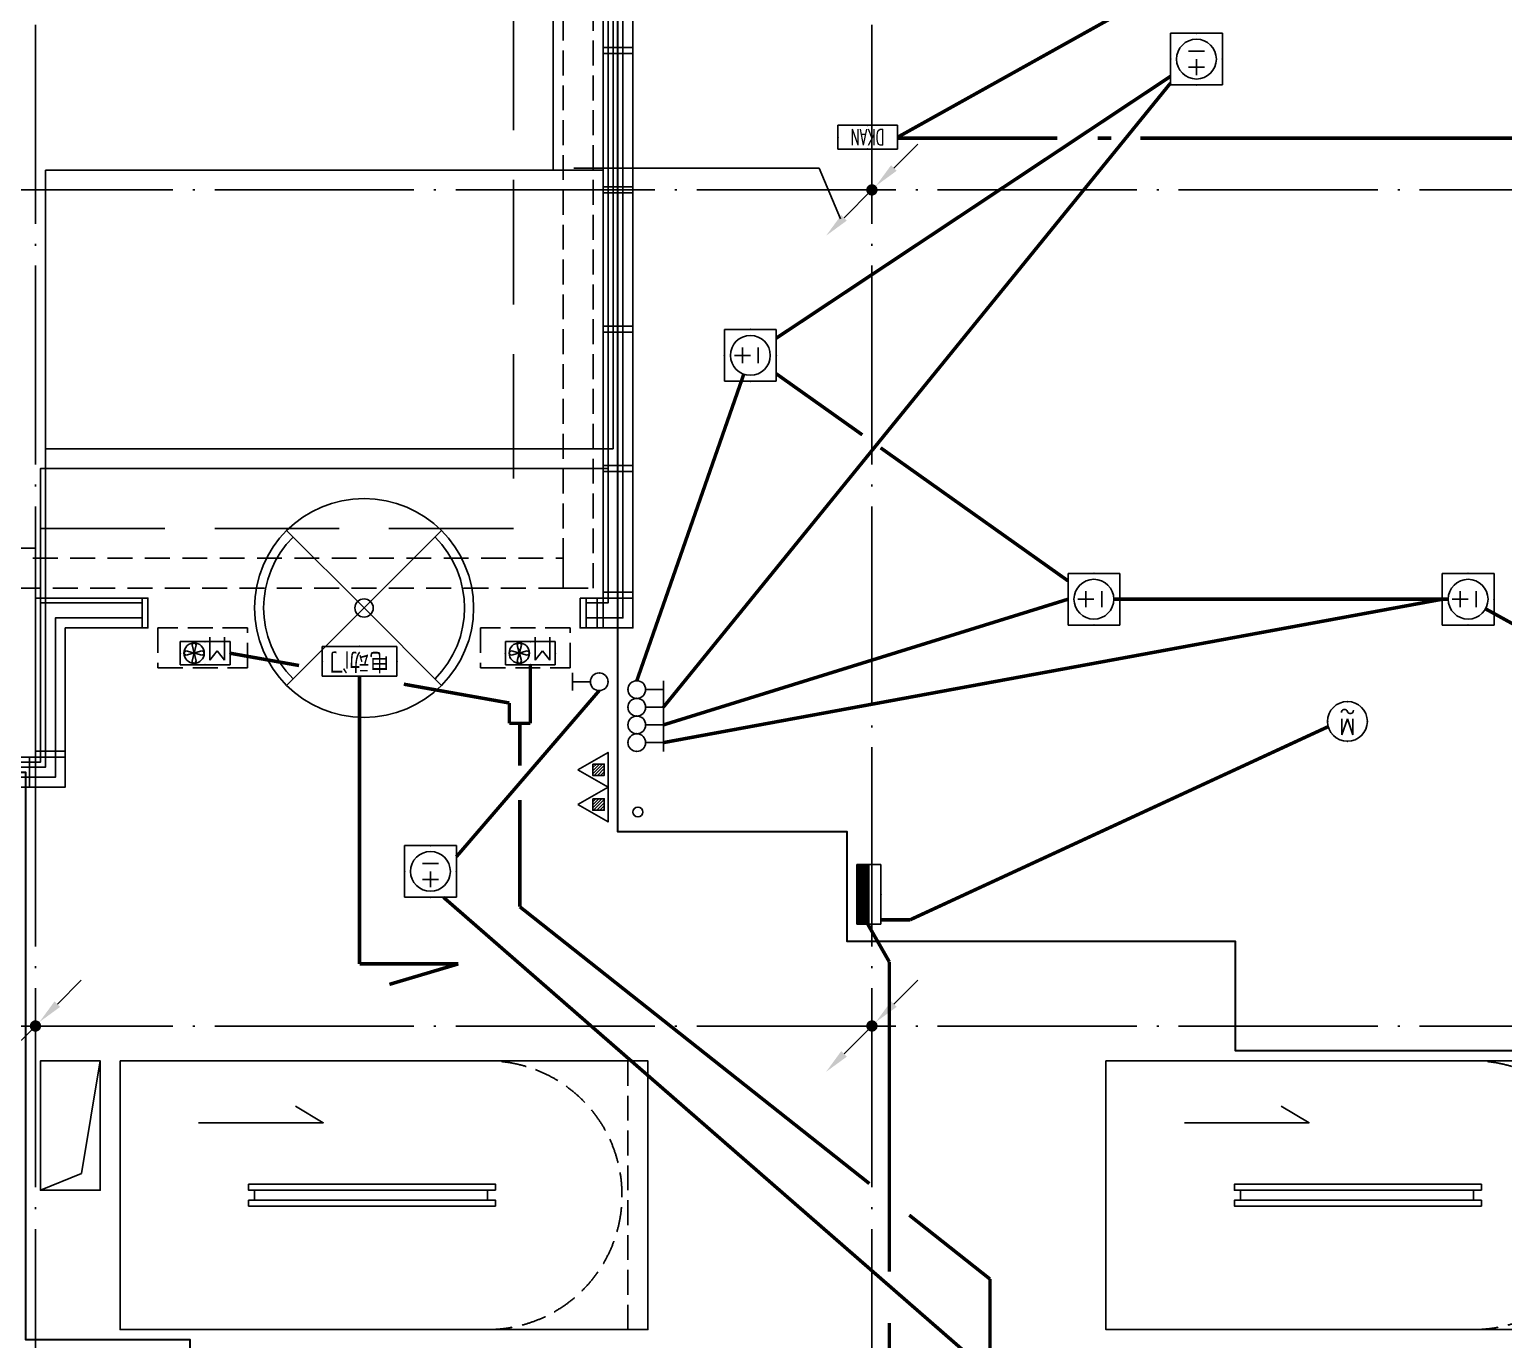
# Model space of a CAD drawing. Extents: x -292644 to 263613, y -713695 to 491457.
# Drawn here: x 120097 to 134900, y 22050 to 35212 of the extents above; entities that cross this region are included whole.
import ezdxf
from ezdxf.enums import TextEntityAlignment as Align
from ezdxf.xclip import XClip

# ---------------------------------------------------------------- set-up
doc = ezdxf.new("R2010")
doc.units = 0
doc.header["$LTSCALE"] = 1000
doc.header["$MEASUREMENT"] = 0
for name, pattern in [('104-10 轴网$0$DOTE', [2.4200000000000004, 2, -0.2, 0.02, -0.2]), ('8#楼幕墙$0$109-34 轴网$0$L1$0$$AUDIT_BAD_LTYPE1', [0]), ('X-104 8#10#平面_t3$0$109-34 轴网$0$L1$0$$AUDIT_BAD_LTYPE1', [0]), ('X-104 8#10#平面_t3$0$CACHE', [0.375, 0.25, -0.125]), ('X-104 8#10#平面_t3$0$DASH', [0.35, 0.25, -0.1]), ('三跑梯-1F$0$DASH', [0.35, 0.25, -0.1])]:
    doc.linetypes.add(name, pattern=pattern)
doc.layers.get('0').update_dxf_attribs({"linetype": 'CONTINUOUS'})
for name, color, linetype in [('104-10 轴网$0$A_AXIS-轴线', 36, '104-10 轴网$0$DOTE'), ('8#楼幕墙$0$A-C_玻璃幕墙', 140, 'CONTINUOUS'), ('8#楼幕墙$0$A-C_门', 150, 'CONTINUOUS'), ('EQUIP-动力', 3, 'CONTINUOUS'), ('EQUIP-照明', 3, 'CONTINUOUS'), ('EQUIP-箱柜', 3, 'CONTINUOUS'), ('LWIRE', 4, 'CONTINUOUS'), ('WIRE-照明', 1, 'CONTINUOUS'), ('X-104 8#10#平面_t3$0$A-E_楼梯', 171, 'CONTINUOUS'), ('X-104 8#10#平面_t3$0$A-O_分水线', 127, 'CONTINUOUS'), ('X-104 8#10#平面_t3$0$A-O_屋面', 201, 'CONTINUOUS'), ('X-104 8#10#平面_t3$0$A-O_散水', 134, 'CONTINUOUS'), ('X-104 8#10#平面_t3$0$A-TECH_结构', 21, 'CONTINUOUS'), ('X-104 8#10#平面_t3$0$水-消火栓', 41, 'CONTINUOUS')]:
    doc.layers.add(name, color=color, linetype=linetype)
for name, color, linetype, plot in [('8#楼幕墙$0$04-不打印_辅助线', 165, 'CONTINUOUS', False), ('X-104 8#10#平面_t3$0$04-不打印_辅助线', 165, 'CONTINUOUS', False), ('三跑梯-1F$0$04-不打印_辅助线', 165, 'CONTINUOUS', False)]:
    doc.layers.add(name, color=color, linetype=linetype, plot=plot)
doc.layers.add('X-104 8#10#平面_t3$0$000套内', color=226, linetype='CONTINUOUS', lineweight=30, plot=False)
doc.layers.get('X-104 8#10#平面_t3$0$A-O_分水线').off()
doc.styles.add('_TCH_LABEL', font='COMPLEX', dxfattribs={"bigfont": 'GBCBIG'})
doc.styles.add('_TEL_DIM', font='SIMPLEX', dxfattribs={"width": 0.8, "height": 3.5, "bigfont": 'HZTXT'})
doc.styles.get("Standard").update_dxf_attribs({"font": 'gbenor.shx', "bigfont": 'gbcbig.shx'})

# ---------------------------------------------------------------- blocks, each defined once
blk = doc.blocks.new('104-10 轴网')
at = {"layer": '104-10 轴网$0$A_AXIS-轴线', "linetype": '104-10 轴网$0$DOTE'}
for p, q in [((128829.5977508623, 40099.99999999988), (128829.5977508621, -6500.000000000186)), ((137229.5977508624, 40099.99999999987), (137229.5977508621, -6500.000000000186)), ((168929.5977508623, 33599.99999999987), (113929.5977508621, 33599.99999999983)), ((168929.5977508623, 25199.99999999987), (113929.5977508621, 25199.99999999982))]:
    blk.add_line(p, q, dxfattribs=at)
blk = doc.blocks.new('三跑梯-1F')
at = {"color": 171}
for p, q in [((1300.000000000058, 3950), (1400.000000000058, 3950)), ((1300.000000000056, 1610), (1400.000000000056, 1610))]:
    blk.add_line(p, q, dxfattribs=at)
for p, q in [((1400, 3950), (1399.999999999998, 3123.012701891712)), ((2700, 3949.999999999942), (2699.999999999998, 2372.457351944817)), ((2699.999999999998, 2256.987298107706), (2699.999999999998, 1709.999999999942))]:
    blk.add_line(p, q)
for points in [[(1239.999999999998, 1530), (1300.000000000056, 1530), (1300.000000000058, 4010), (1240, 4010)], [(1399.999999999998, 1529.999999999942), (1460.000000000056, 1529.999999999942), (1460.000000000058, 4010), (1400, 4010)]]:
    blk.add_lwpolyline(points, close=True, dxfattribs=at)
at = {"color": 8, "linetype": '三跑梯-1F$0$DASH'}
blk.add_arc((1349.999999999996, 1610), 1350.000000000002, 180, 0, dxfattribs=at)
at = {"layer": '三跑梯-1F$0$04-不打印_辅助线', "linetype": '三跑梯-1F$0$DASH'}
blk.add_line((0, 200), (2700, 200), dxfattribs=at)
at = {"layer": '三跑梯-1F$0$04-不打印_辅助线'}
blk.add_lwpolyline([(2699.999999999998, 5300), (0, 5300), (0, 0), (2700, 0)], close=True, dxfattribs=at)
blk.add_lwpolyline([(2077.989292925573, 4511.834401277243), (2077.989292925515, 3260), (2243.613369419356, 3540)], dxfattribs=at)
blk = doc.blocks.new('X-104 8#10#平面_t3$0$fdhggh')
at = {"layer": 'X-104 8#10#平面_t3$0$04-不打印_辅助线'}
blk.add_lwpolyline([(19449.99996581458, 12899.99956291614), (19449.99996581458, -2650.000437083887), (-2650.000034185417, -2650.000437083858), (-2650.000034185417, 27849.99956291614), (8450.000000000291, 27849.9995629162), (8450.000000000291, 30799.99956291626), (14149.99996581458, 30799.9995629162), (14149.99996581458, 35949.99956291614), (44349.99996581458, 35949.99956291614), (44349.99996581458, 14449.99956291614), (24500.00000000015, 14449.99956291614), (24500.00000000015, 12899.99956291614)], close=True, dxfattribs=at)
blk = doc.blocks.new('X-104 8#10#平面_t3$0$fgdghdh')
at = {"layer": 'X-104 8#10#平面_t3$0$A-TECH_结构'}
for points in [[(8450.000072856885, 23550.00096377522), (8450.00002682391, 24849.99997205457), (9050.00004537226, 24850.00004096924), (8862.080341181834, 23718.58417393009)], [(8450.00002682391, 23550.00099037673), (9050.000045112509, 23550.00099037673), (9050.000045112509, 24849.99838218736), (8450.00002682391, 24849.99838218736)]]:
    blk.add_lwpolyline(points, close=True, dxfattribs=at)
blk = doc.blocks.new('8#楼幕墙$0$ii')
blk.add_lwpolyline([(-1339.999257087533, -5.379672802519053e-05), (0.0007429124671034515, -5.379672802519053e-05), (0.0007429124671034515, -150.000053796728), (-1339.999257087533, -150.000053796728)], close=True)
blk = doc.blocks.new('8#楼幕墙$0$xzm2200')
at = {"layer": '8#楼幕墙$0$A-C_门'}
for p, q in [((0, 0), (-777.8174528407399, 777.8174718429218)), ((-3.557623131200671e-06, 0), (777.8174587842077, 777.8174623418017)), ((-1.778797013685107e-06, 1.778826117515564e-06), (-777.8174623418308, -777.8174587842077)), ((-1.778797013685107e-06, 1.778826117515564e-06), (777.8174492831458, -777.8174682852696))]:
    blk.add_line(p, q, dxfattribs=at)
for radius in [1100.000001778816, 91.66666681490136]:
    blk.add_circle((-1.778797013685107e-06, 1.778826117515564e-06), radius, dxfattribs=at)
for start, end in [(45, 134.9999993007822), (225, 314.9999993007822)]:
    blk.add_arc((-1.778797013685107e-06, 1.778826117515564e-06), 1008.333334963915, start, end, dxfattribs=at)
blk = doc.blocks.new('8#楼幕墙$0$A$C13E80662')
for points in [[(150.0005130732898, 150.2641038001748), (150.0005130732898, 200.2641038001238), (0.0005130732897669077, 200.2641038001238), (0.0005130732897669077, 0.2641038001238485), (150.0005130732898, 0.2641038001238485)], [(150.0005130732898, 0.2641038001747802), (200.0005130733043, 0.2641038001747802), (200.0005130733043, 150.2641038001748), (150.0005130732898, 150.2641038001748)]]:
    blk.add_lwpolyline(points)
blk = doc.blocks.new('*U3366')
blk.add_lwpolyline([(1310.000000000604, 0), (0, 0), (0, 150), (1310.000000000604, 150)], close=True)
blk = doc.blocks.new('8#楼幕墙')
at = {"layer": '8#楼幕墙$0$04-不打印_辅助线'}
blk.add_lwpolyline([(19400.00000000023, 12900), (19400.00000000023, -2600), (-2599.999999999767, -2599.999999999942), (-2599.999999999767, 27800), (8500.000000000233, 27800.00000000006), (8500.000000000233, 31000.00000000012), (14200.00000000023, 31000.00000000006), (14200.00000000023, 35900), (44300.00000000023, 35900), (44300.00000000023, 14500), (24130.00000000023, 14500), (24130.00000000023, 12900)], close=True, dxfattribs=at)
at = {"layer": '8#楼幕墙$0$A-C_玻璃幕墙'}
for points in [[(13870.00000000012, 29499.99999214173), (14100.00000000023, 29500), (14100.00000000023, 36000), (44400.00000000023, 36000), (44400.00000000023, 14400), (23970.00000000012, 14400)], [(13930.00000000012, 29449.99999214173), (14150.00000000023, 29450), (14150.00000000023, 35950), (44350.00000000023, 35950), (44350.00000000023, 14450), (24030.00000000012, 14450)], [(13870.00000000012, 29199.99999214173), (14400.00000000023, 29200), (14400.00000000023, 35700), (44100.00000000023, 35700), (44100.00000000023, 14700), (23970.00000000017, 14700)], [(13930.00000000012, 29299.99999214173), (14300.00000000023, 29300), (14300.00000000023, 35800), (44200.00000000023, 35800), (44200.00000000023, 14600), (24030.00000000012, 14600)], [(19630.00000000012, 14400), (19500.00000000023, 14400), (19500.00000000023, -2700), (-2699.999999999767, -2699.999999999942), (-2699.999999999767, 27900), (8400.000000000233, 27900), (8400.000000000233, 29500), (9529.999998102081, 29500)], [(19570.00000000012, 14450), (19450.00000000023, 14450), (19450.00000000023, -2650), (-2649.999999999767, -2649.999999999942), (-2649.999999999767, 27850), (8450.000000000233, 27850), (8450.000000000233, 29450), (9469.999998102081, 29450)], [(19570.00000000012, 14600), (19300.00000000023, 14600), (19300.00000000023, -2500), (-2499.999999999767, -2499.999999999942), (-2499.999999999767, 27700), (8600.000000000233, 27700), (8600.000000000233, 29300), (9469.999998102081, 29300)], [(19630.00000000012, 14700), (19200.00000000023, 14700), (19200.00000000023, -2400), (-2399.999999999767, -2399.999999999942), (-2399.999999999767, 27600), (8700.000000000233, 27600), (8700.000000000233, 29200), (9529.999998102081, 29200)]]:
    blk.add_lwpolyline(points, dxfattribs=at)
for points in [[(14100.00000000012, 34970.00000000582), (14100.00000000012, 35030.00000000582), (14399.99999999965, 35030.00000000582), (14399.99999999965, 34970.00000000582)], [(14100.00000000012, 33570.00000000582), (14100.00000000012, 33630.00000000582), (14399.99999999965, 33630.00000000582), (14399.99999999965, 33570.00000000582)], [(14100.00000000012, 32170.00000000576), (14100.00000000012, 32230.00000000576), (14399.99999999965, 32230.00000000576), (14399.99999999965, 32170.00000000576)], [(14100.00000000012, 30770.00000000576), (14100.00000000012, 30830.00000000576), (14399.99999999965, 30830.00000000576), (14399.99999999965, 30770.00000000576)], [(9469.999998102081, 29499.99999214179), (9529.999998102081, 29499.99999214179), (9529.999998102081, 29199.99999214226), (9469.999998102081, 29199.99999214226)], [(13870.00000000012, 29499.99999214173), (13930.00000000012, 29499.99999214173), (13930.00000000012, 29199.9999921422), (13870.00000000012, 29199.9999921422)], [(14040.00000000025, 29500.00000000001), (14100.00000000023, 29500), (14100.00000000016, 29200.00000000001), (14040.00000000026, 29199.99999999993)], [(14400.00000000023, 29559.99999999991), (14400.00000000023, 29499.99999999992), (14100.00000000023, 29500), (14100.00000000016, 29559.9999999999)], [(8400.00000000032, 27599.99999999992), (8340.000000000262, 27600), (8340.000000000262, 27900), (8400.000000000233, 27900)], [(8700.00000000032, 27960.00000000006), (8700.000000000233, 27900), (8400.000000000233, 27900), (8400.000000000233, 27959.99999999998)]]:
    blk.add_lwpolyline(points, close=True, dxfattribs=at)
at = {"linetype": '8#楼幕墙$0$109-34 轴网$0$L1$0$$AUDIT_BAD_LTYPE1', "rotation": 90}
blk.add_blockref('8#楼幕墙$0$xzm2200', (11700.00000000012, 29399.99999392056), dxfattribs=at)
at = {"layer": '8#楼幕墙$0$A-C_玻璃幕墙', "rotation": 90}
blk.add_blockref('8#楼幕墙$0$ii', (14150.00000002095, 33570.00000000605), dxfattribs=at)
at = {"layer": '8#楼幕墙$0$A-C_玻璃幕墙', "xscale": -1}
for p in [(14300.00051307352, 29299.73589619988), (8600.000513073523, 27699.73589619988)]:
    blk.add_blockref('8#楼幕墙$0$A$C13E80662', p, dxfattribs=at)
at = {"layer": '8#楼幕墙$0$A-C_玻璃幕墙'}
blk.add_blockref('*U3366', (7029.999999999651, 27700), dxfattribs=at)
blk = doc.blocks.new('X-104 8#10#平面_t3$0$erte')
at = {"layer": 'X-104 8#10#平面_t3$0$A-O_屋面', "linetype": 'X-104 8#10#平面_t3$0$DASH'}
blk.add_lwpolyline([(0, 0), (900, 0), (900, 400), (-2.91038304567337e-11, 400), (0, 0)], close=True, dxfattribs=at)
blk = doc.blocks.new('X-104 8#10#平面_t3$0$$TWTSYS$00000546')
h = blk.add_hatch()
h.set_pattern_fill('ANSI31', color=256, scale=200, style=0)
h.set_pattern_definition([(45, (-38543.80223862439, -6670.830405693208), (-17.67766952966369, 17.67766952966369), [])])
h.paths.add_polyline_path([(-64.92232553117356, 173.7449990885525), (64.922325531159, 173.7449990885525), (64.922325531159, 43.90034802621994), (-64.92232553117356, 43.90034802621994)])
for points in [[(0, 343.6163707387423), (-198.3870041439732, 0), (198.3870041439732, 0)], [(-64.92232553117356, 173.7449990885525), (64.922325531159, 173.7449990885525), (64.922325531159, 43.90034802621994), (-64.92232553117356, 43.90034802621994)]]:
    blk.add_lwpolyline(points, close=True)
blk = doc.blocks.new('X-104 8#10#平面_t3$0$A$C46662BA1')
at = {"layer": 'X-104 8#10#平面_t3$0$水-消火栓'}
blk.add_circle((126206.9507218266, 27349.99836950104), 50, dxfattribs=at)
at = {"layer": 'X-104 8#10#平面_t3$0$水-消火栓', "xscale": -0.88, "yscale": 0.88, "zscale": 0.88, "rotation": 90}
for p in [(125906.9507218308, 27774.5789331474), (125906.9507218308, 27425.41780585392)]:
    blk.add_blockref('X-104 8#10#平面_t3$0$$TWTSYS$00000546', p, dxfattribs=at)
blk = doc.blocks.new('X-104 8#10#平面_t3')
at = {"layer": 'X-104 8#10#平面_t3$0$000套内'}
blk.add_lwpolyline([(136856.9507218297, 24949.9983616368), (132206.9507218342, 24949.9983616368), (132206.9507218342, 26049.99836163694), (128306.9507218213, 26049.99836163694), (128306.950721821, 27149.99836950112), (126006.9507218276, 27149.99836951197), (126006.9507218671, 35849.99836952289), (156006.9507218297, 35850.49240803023), (156006.9507218327, 14550.98644622325), (137256.9509935203, 14550.49240771562), (136706.9507218331, 14550.49240771562), (136706.950721833, 22049.99836163188), (136856.9507218297, 22049.99836163188)], close=True, dxfattribs=at)
blk.add_lwpolyline([(125726.9507218329, -2550.001630473969), (109206.9507218301, -2550.001630480692), (109206.95072183, 27749.9983695226), (120056.9507218314, 27749.99836952283), (120056.9507218314, 24849.99838346642), (120056.9507218296, 24849.99836163686), (120056.9507218296, 22049.9983616368), (121706.9507452612, 22049.9983616368), (121706.9507452612, 12699.99836202219), (128806.9507452469, 12699.99836202219), (128806.9507452467, 14600.49239982531), (131106.95099742, 14600.49239982531), (131106.9507249382, -2550.001630480692), (128556.9507218354, -2550.00163048043), (128556.9507218354, -100.0016165329434), (125756.9507218354, -100.0016165183042), (125756.9507218354, -2550.001630474057)], dxfattribs=at)
at = {"layer": 'X-104 8#10#平面_t3$0$A-E_楼梯', "linetype": 'X-104 8#10#平面_t3$0$109-34 轴网$0$L1$0$$AUDIT_BAD_LTYPE1'}
for p, q in [((120256.950721833, 29499.99999999985), (120256.9512229057, 33799.99956291582)), ((120256.9512229057, 33799.99956291582), (125856.9512229201, 33799.9979246564)), ((120256.9512229056, 30799.99956291582), (125856.9512229201, 30799.9979246564))]:
    blk.add_line(p, q, dxfattribs=at)
at = {"layer": 'X-104 8#10#平面_t3$0$A-O_屋面', "linetype": 'X-104 8#10#平面_t3$0$DASH', "ltscale": 5}
blk.add_lwpolyline([(136156.950721833, 37199.99999999971), (124956.950721833, 37199.99999999971), (124956.950721833, 30199.99999999971), (119356.950721833, 30199.99999999971), (119356.9507218294, 28799.99999999808), (108156.950721833, 28799.99999999971), (108156.950721833, 17599.99999999971), (106756.950721833, 17599.99999999974), (106756.9507218329, -3603.639836526272), (106756.9507218329, -3600.000000000291), (120956.9507218329, -3600.000000000291), (120956.9507229977, -2699.999986043171), (131256.9507218296, -2699.999986043025), (131256.9507440771, -800.000000000291), (132156.950721833, -800.000000000291), (132156.950721833, 11799.99999999971), (139156.950721833, 11799.99999999968)], dxfattribs=at)
at = {"layer": 'X-104 8#10#平面_t3$0$A-O_散水'}
blk.add_lwpolyline([(125856.9512229028, 33799.9979246564), (125856.9507218301, 35999.99836951931), (156156.9507218301, 35999.99836951931), (156156.9507560156, 14399.99760533168), (136256.9507218328, 14399.99760533168), (136256.9507218328, 13899.99760533168), (156656.9507568069, 13899.99760533168), (156656.9507210388, 36499.99836951931), (125356.9507218301, 36499.99836951931), (125356.9512229028, 33799.99807092955), (125856.9512229028, 33799.9979246564)], dxfattribs=at)
at = {"layer": 'X-104 8#10#平面_t3$0$A-O_散水', "linetype": 'X-104 8#10#平面_t3$0$DASH'}
blk.add_lwpolyline([(125756.9507218365, 29599.99995612782), (125756.9507218301, 36099.99836951931), (156256.9507216718, 36099.99836951931), (156256.9507561739, 14299.99760533168), (131356.95072183, 14299.99760533168), (131356.95072183, 13999.99760533168), (156556.9507566487, 13999.99760533168), (156556.950721197, 36399.99836951931), (125456.9507218301, 36399.99836951931), (125456.9507218365, 29600.00004389173)], close=True, dxfattribs=at)
at = {"layer": 'X-104 8#10#平面_t3$0$A-O_散水'}
blk.add_lwpolyline([(120156.9507560149, 30000.00000000012), (119656.9507560149, 30000.00000000012), (119656.9507560156, 28399.99836951937), (108556.9507218301, 28399.99836951931), (108556.9507218301, -3200.001630480692), (131756.9507218301, -3200.001630480721), (131756.95072183, 9900.49240770025), (131256.95072183, 9900.492407698446), (131256.9507218301, -2700.001630480721), (109056.9507218301, -2700.001630480692), (109056.9507218301, 27899.99836951931), (120156.9507560157, 27899.99836951937)], close=True, dxfattribs=at)
at = {"layer": 'X-104 8#10#平面_t3$0$A-O_散水', "linetype": 'X-104 8#10#平面_t3$0$CACHE'}
blk.add_lwpolyline([(125456.9507218362, 29900.00000000978), (125456.9507218362, 29600.00000000978), (119756.9507560156, 29599.99999999986), (119756.9507560156, 29899.99999999986)], close=True, dxfattribs=at)
at = {"layer": 'X-104 8#10#平面_t3$0$A-TECH_结构', "linetype": 'X-104 8#10#平面_t3$0$109-34 轴网$0$L1$0$$AUDIT_BAD_LTYPE1'}
blk.add_lwpolyline([(120206.9507486566, 24849.99997205427), (120806.9507631964, 24849.99997205427), (120806.9507631964, 23550.00099037643), (120206.9507486566, 23550.00099037643)], close=True, dxfattribs=at)
at = {"linetype": 'X-104 8#10#平面_t3$0$109-34 轴网$0$L1$0$$AUDIT_BAD_LTYPE1'}
ref = blk.add_blockref('8#楼幕墙', (111756.9507218327, -1.455191522836685e-10), dxfattribs=at)
XClip(ref).set_block_clipping_path([(-18549.999999999476, -12899.999999999882), (65550.0000000003, 284100.0000000003)])
for name in ['X-104 8#10#平面_t3$0$fdhggh', 'X-104 8#10#平面_t3$0$fgdghdh']:
    blk.add_blockref(name, (111756.9507218327, -2.91038304567337e-10), dxfattribs=at)
ref = blk.add_blockref('104-10 轴网', (-8672.647029029395, 2.91038304567337e-11), dxfattribs=at)
XClip(ref).set_block_clipping_path([(104379.59775086239, -11899.999999999955), (178479.5977508624, 45500.000000000044)])
at = {"layer": 'X-104 8#10#平面_t3$0$A-E_楼梯', "rotation": 90}
for p in [(126306.9507669453, 22149.99836163802), (136206.9507218343, 22149.9983616331)]:
    blk.add_blockref('三跑梯-1F', p, dxfattribs=at)
at = {"layer": 'X-104 8#10#平面_t3$0$A-O_分水线', "linetype": 'X-104 8#10#平面_t3$0$109-34 轴网$0$L1$0$$AUDIT_BAD_LTYPE1'}
blk.add_blockref('X-104 8#10#平面_t3$0$A$C46662BA1', (0, -2.91038304567337e-11), dxfattribs=at)
at = {"layer": 'X-104 8#10#平面_t3$0$A-O_屋面', "linetype": 'X-104 8#10#平面_t3$0$DASH'}
for p in [(121386.9507218329, 28799.99999214182), (124626.9507218328, 28799.99999214205)]:
    blk.add_blockref('X-104 8#10#平面_t3$0$erte', p, dxfattribs=at)
blk = doc.blocks.new('$equip$00001344')
for p, q in [((0.6500000000014552, 0.6500000000014552), (-0.6500000000014552, 0.6500000000014552)), ((-0.6500000000014552, 0.6500000000014552), (-0.6500000000014552, -0.6500000000014552)), ((0, 0), (0, 0.4000000000014552)), ((0.6500000000014552, -0.6500000000014552), (0.6500000000014552, 0.6500000000014552)), ((-0.2000000000007276, 0.2000000000007276), (0.2000000000007276, 0.2000000000007276)), ((-0.2000000000007276, -0.2000000000007276), (0.2000000000007276, -0.2000000000007276)), ((-0.6500000000014552, -0.6500000000014552), (0.6500000000014552, -0.6500000000014552))]:
    blk.add_line(p, q)
blk.add_circle((0, 0), 0.5)
for p in [(0, 0.6500000000014552), (-0.6500000000014552, 0), (0.6500000000014552, 0), (0, -0.6500000000014552)]:
    blk.add_point(p)
at = {"flags": 9}
blk.add_attdef('A', (0, 0), '', height=2e-05, dxfattribs=at)
blk = doc.blocks.new('$equip$00002672')
for p, q in [((0.2222222222226264, 0.8888888888905058), (-0.2222222222226264, 0.8888888888905058)), ((0, 0.4444444444452529), (0, 0.8888888888905058))]:
    blk.add_line(p, q)
blk.add_circle((0, 0.2222222222226264), 0.2222222222222)
for p in [(0, 0.8888888888905058), (-0.2222222222226264, 0.2222222222226264), (0, 0), (0.2222222222226264, 0.2222222222226264)]:
    blk.add_point(p)
at = {"color": 7, "style": '_TEL_DIM', "flags": 1}
for tag in ['REMARK', 'A']:
    blk.add_attdef(tag, text='', height=2e-05, dxfattribs=at).set_placement((0, 0), align=Align.MIDDLE_CENTER)
blk = doc.blocks.new('*X16')
at = {"color": 0}
for p, q in [((-250, 32.84271247461896), (-182.842712474619, 100)), ((-250, 68.19805153394634), (-218.1980515339463, 100)), ((-247.4873734152916, 0), (-147.4873734152916, 100)), ((-212.1320343559642, 0), (-112.1320343559642, 100)), ((-176.7766952966369, 0), (-76.77669529663686, 100)), ((-141.4213562373095, 0), (-41.42135623730948, 100)), ((-106.0660171779821, 0), (-6.066017177982118, 100)), ((-70.71067811865474, 0), (29.28932188134526, 100)), ((-35.35533905932737, 0), (64.64466094067264, 100)), ((0, 0), (100, 100)), ((35.35533905932737, 0), (135.3553390593274, 100)), ((70.71067811865474, 0), (170.7106781186548, 100)), ((106.0660171779821, 0), (206.0660171779821, 100)), ((141.4213562373095, 0), (241.4213562373095, 100)), ((176.7766952966369, 0), (250, 73.22330470336315)), ((212.1320343559642, 0), (250, 37.86796564403577)), ((247.4873734152916, 0), (250, 2.512626584708425))]:
    blk.add_line(p, q, dxfattribs=at)
blk = doc.blocks.new('$equip$00001414')
for p, q in [((0.75, 0.5999999999985448), (-0.75, 0.5999999999985448)), ((-0.75, 0.5999999999985448), (-0.75, 0)), ((0.75, 0), (0.75, 0.5999999999985448)), ((-0.75, 0.2999999999992724), (0.75, 0.2999999999992724)), ((-0.75, 0), (0.75, 0))]:
    blk.add_line(p, q)
at = {"const_width": 0.3}
blk.add_lwpolyline([(-0.75, 0.1500000000014552), (0.75, 0.1500000000014552)], dxfattribs=at)
for p in [(0, 0.5999999999985448), (-0.75, 0.2999999999992724), (0, 0), (0.75, 0.2999999999992724)]:
    blk.add_point(p)
at = {"xscale": 0.00300000000061118, "yscale": 0.00300000000061118, "zscale": 0.00300000000061118}
blk.add_blockref('*X16', (0, 0), dxfattribs=at)
at = {"style": '_TCH_LABEL', "flags": 9}
blk.add_attdef('A', (0, 0), '', height=2e-05, dxfattribs=at)
blk = doc.blocks.new('$equip_U$00000229(HT0843)')
at = {"color": 3, "const_width": 0.025}
blk.add_lwpolyline([(-0.5, 0, 0.4142135623730949), (0, -0.5, 0.414213562373095), (0.5, 0, 0.414213562373095), (0, 0.5, 0.414213562373095), (-0.5, 0, -1)], format="xyb", dxfattribs=at)
at = {"color": 3}
blk.add_circle((0, 0), 0.5, dxfattribs=at)
at = {"color": 7}
for centre, radius, start, end in [((-0.07338065296789864, -0.272753276010917), 0.07682728551359387, 17.22719273737518, 184.2164341491893), ((0.07342231459188042, -0.2271889215771807), 0.07688420890503916, 197.25914088484, 5.117941688432087)]:
    blk.add_arc(centre, radius, start, end, dxfattribs=at)
for p in [(0, 0.5), (-0.5, 0), (0, 0), (0.5, 0), (0, -0.5)]:
    blk.add_point(p)
at = {"color": 7, "style": '_TEL_DIM'}
blk.add_attdef('$TEXT$', text='', height=0.4, dxfattribs=at).set_placement((0.001075618260074407, 0.1372967713068647), align=Align.MIDDLE_CENTER)
at = {"color": 7, "style": '_TEL_DIM', "flags": 1}
blk.add_attdef('A', text='', height=2.5e-05, dxfattribs=at).set_placement((0, 0), align=Align.MIDDLE_CENTER)
blk = doc.blocks.new('$equip$00001305')
for p, q in [((-0.625, 0.3490083284887078), (-0.625, -0.2343250048397749)), ((0.625, 0.3490083284887078), (-0.625, 0.3490083284887078)), ((-0.4888105148020259, 0.2354789781784348), (-0.4888105148020259, -0.3490083284887078)), ((-0.4888105148020259, 0.2354789781784348), (-0.3048172881353821, -0.003502888488583267)), ((-0.1208240614687384, 0.2354789781784348), (-0.3048172881353821, -0.003502888488583267)), ((-0.1208240614687384, 0.2354789781784348), (-0.1208240614687384, -0.3490083284887078)), ((0.4739145128114615, 0.0004501984585658647), (0.07937579834833741, 0.1061665283814364)), ((0.07937579834833741, 0.0004501984585658647), (0.4739145128114615, 0.1061665283814364)), ((0.2237869906166452, 0.2505777206497442), (0.3295033205431537, -0.1439609938133799)), ((0.2237869906166452, -0.1439609938133799), (0.3295033205431537, 0.2505777206497442)), ((0.625, -0.2343250048397749), (0.625, 0.3490083284887078)), ((-0.625, -0.2343250048397749), (0.625, -0.2343250048397749))]:
    blk.add_line(p, q)
blk.add_circle((0.2766451555835374, 0.05330836341818213), 0.2552853333333297)
for centre, start, end in [((0.07937579834833741, 0.05330836341818213), 90, 270), ((0.2766451555835374, 0.2505777206497442), 0, 180.0000000008338), ((0.4739145128114615, 0.05330836341818213), 270, 90), ((0.2766451555835374, -0.1439609938133799), 179.9999999991662, 0)]:
    blk.add_arc(centre, 0.05285816496158983, start, end)
for p in [(-0.625, 0.05734166182446643), (0, 0.3490083284887078), (0.625, 0.05734166182446643), (0, -0.2343250048397749)]:
    blk.add_point(p)
at = {"flags": 9}
blk.add_attdef('A', (0, 0), '', height=2e-05, dxfattribs=at)
blk = doc.blocks.new('$TelecSys$00000080')
for p, q in [((-0.7000000000007276, -0.7000000000007276), (0, 0)), ((0.1041666666678793, 0.1041666666660603), (0.1041666666678793, 0.1041666666660603)), ((-0.1041666666678793, -0.1041666666660603), (-0.1041666666678793, -0.1041666666660603))]:
    blk.add_line(p, q)
at = {"const_width": 0.1425}
blk.add_lwpolyline([(0.07125000000087311, 0, 1), (-0.07125000000087311, 0, 1)], format="xyb", close=True, dxfattribs=at)
blk.add_solid([(-0.6300000000010186, -0.7700000000004366), (-0.7700000000004366, -0.6299999999991996), (-1.150000000001455, -1.149999999999636)])
at = {"width": 0.8, "flags": 9}
blk.add_attdef('A', (0, 0), '', height=2e-05, rotation=180, dxfattribs=at)
blk = doc.blocks.new('$TelecSys$00000078')
for p, q in [((1.150000000001455, 1.149999999999636), (0.5499999999992724, 0.5499999999992724)), ((0.1041666666678793, 0.1041666666660603), (0.1041666666678793, 0.1041666666660603)), ((-0.1041666666678793, -0.1041666666660603), (-0.1041666666678793, -0.1041666666660603))]:
    blk.add_line(p, q)
at = {"const_width": 0.1425}
blk.add_lwpolyline([(-0.07125000000087311, 0, 1), (0.07125000000087311, 0, 1)], format="xyb", close=True, dxfattribs=at)
blk.add_solid([(0.6199999999989814, 0.4799999999995634), (0.4799999999995634, 0.6200000000008004), (0.09999999999854481, 0.1000000000003638)])
at = {"width": 0.8, "flags": 9}
blk.add_attdef('A', (0, 0), '', height=2e-05, dxfattribs=at)
blk = doc.blocks.new('$equip$00001816')
for p, q in [((0.75, 0.5999999999985448), (-0.75, 0.5999999999985448)), ((-0.75, 0.5999999999985448), (-0.75, 0)), ((0.75, 0), (0.75, 0.5999999999985448)), ((-0.75, 0), (0.75, 0))]:
    blk.add_line(p, q)
for p in [(0, 0.5999999999985448), (-0.75, 0.2999999999992724), (0.75, 0.2999999999992724), (0, 0)]:
    blk.add_point(p)
at = {"color": 7, "style": '_TEL_DIM'}
blk.add_attdef('$TEXT$', text='', height=0.4, dxfattribs=at).set_placement((0, 0.2999999999992724), align=Align.MIDDLE_CENTER)
at = {"color": 7, "style": '_TEL_DIM', "flags": 1}
blk.add_attdef('A', text='', height=2e-05, dxfattribs=at).set_placement((0, 0), align=Align.MIDDLE_CENTER)

msp = doc.modelspace()

# ---------------------------------------------------------------- linework, layer by layer
at = {"layer": 'WIRE-照明', "linetype": 'Continuous'}
for q in [(125562.2427160302, 33817.75289275054), (128242.0120341302, 33308.07414409355)]:
    msp.add_line((128025.5828438656, 33817.75289275054), q, dxfattribs=at)
at = {"layer": 'WIRE-照明', "linetype": 'Continuous', "const_width": 35}
for points in [[(131954.6120660666, 35879.99836952385), (128815.0084855027, 34129.57940761615)], [(126462.5062773965, 28402.7761433426), (131556.0009367301, 34673.71308980302)], [(131556.0009367301, 34741.53641532283), (127596.1155113406, 32110.59759697317)], [(130418.2906789305, 34120.71107108044), (128815.0084855027, 34120.71107108044)], [(130961.8971989212, 34120.71107108044), (130824.8747052646, 34120.71107108044)], [(136599.203921165, 34120.71107108043), (131251.7659245204, 34120.71107108044)], [(126195.8396107293, 28669.44281000975), (127270.2342606148, 31749.01653445637)], [(128460.3900470719, 31139.45625839616), (127596.1155113406, 31753.21649330874)], [(130526.1156113392, 29672.49159014198), (128644.0355435367, 31009.04132842772)], [(126462.5062773965, 28224.9983655645), (130526.1156113392, 29487.85389172524)], [(126462.5062773965, 28047.2205877864), (134284.1096562805, 29487.85389172524)], [(134344.1096562811, 29487.85389172524), (130986.1156113397, 29487.85389172524)], [(136138.8570629506, 28607.42578713089), (134719.1988342482, 29391.19066314882)], [(122111.1639213207, 28945.36753471936), (122803.8320443307, 28821.84135189065)], [(123411.6445276116, 28713.44780317491), (123411.6445276116, 25823.99896686921)], [(125126.4281959533, 28828.70086805367), (125126.4281959533, 28240.76785313479)], [(123856.0971660744, 28634.18684680394), (124916.332399778, 28445.11100085512)], [(125818.0618329495, 28569.55207894296), (124383.8028926165, 26900.51189357719)], [(124916.332399778, 28240.76785313479), (124916.332399778, 28445.11100085512)], [(125126.4281959533, 28240.76785313479), (124916.332399778, 28240.76785313479)], [(125021.3802978656, 28240.76785313479), (125021.3802978656, 27815.07041370948)], [(128941.1876224031, 26267.38880501052), (133138.9783374488, 28207.58924692004)], [(125021.3802978656, 27469.84485317302), (125021.3802978656, 26397.7275317188)], [(124253.894033023, 26493.49360810885), (130877.6236297215, 20717.48672645983)], [(125021.3802978656, 26397.7275317188), (127391.5742192385, 24519.99945291399)], [(128731.5978273422, 25844.3461011199), (128515.8397402616, 26221.94724629014)], [(128646.9507218206, 26267.38880501052), (128941.1876224031, 26267.38880501052)], [(123411.6445276116, 25823.99896686921), (124403.7070273886, 25823.99896686921)], [(124403.7070273886, 25823.99896686921), (123711.4269800949, 25618.31352693379)], [(128731.5978273422, 24409.60799682731), (128731.5978273422, 25844.3461011199)], [(127391.5742192385, 24519.99945291399), (128531.5978273422, 23616.843673071)], [(128731.5978273422, 22732.09199862725), (128731.5978273422, 24409.60799682731)], [(128931.5978273422, 23299.95347064956), (129743.2685322621, 22656.92723569555)], [(129743.2685322621, 22656.92723569555), (129743.2685322621, 21904.20393421872)], [(128731.5978273422, 15972.22309718934), (128731.5978273422, 22215.22818739911)]]:
    msp.add_lwpolyline(points, dxfattribs=at)

# ---------------------------------------------------------------- block references
msp.add_blockref('X-104 8#10#平面_t3', (0, 0))
at = {"layer": 'EQUIP-动力', "xscale": 400, "yscale": 400, "zscale": 400}
for name, p, rotation in [('$equip$00001344', (131816.0009367306, 34914.2798205705), 180), ('$equip$00001344', (127336.11551134, 31937.85419172549), 89.99999999999999), ('$equip$00001344', (130786.1156113397, 29487.85389172524), 89.99999999999999), ('$equip$00001344', (134544.1096562811, 29487.85389172524), 89.99999999999999), ('$equip$00001305', (121861.1639213207, 28968.30419944915), 180), ('$equip$00001305', (125126.4281959533, 28968.30419944915), 180), ('$equip$00001344', (124123.8028926159, 26753.49360810943, 2500), 180)]:
    msp.add_blockref(name, p, dxfattribs=dict(at, rotation=rotation))
at = {"layer": 'EQUIP-动力'}
ref = msp.add_blockref('$equip$00001816', (128515.0084855027, 34249.57940761586), dxfattribs=dict(at, xscale=400, yscale=400, zscale=400, rotation=180))
ref.add_attrib('$TEXT$', 'DKAN', dxfattribs={"layer": '0', "color": 7, "height": 160, "rotation": 180, "style": '_TEL_DIM', "width": 0.6}).set_placement((128515.008485502, 34129.5794076161), align=Align.MIDDLE_CENTER)
at = {"layer": 'EQUIP-动力', "rotation": 180}
for name, p, xscale, yscale, zscale, values in [('$equip$00001816', (123411.6445276116, 29013.44780317418), 500, 500, 500, {'$TEXT$': '电动门'}), ('$equip_U$00000229(HT0843)', (133331.9188292482, 28260.25770640212), 400, 400, 400, {'$TEXT$': 'M'})]:
    msp.add_blockref(name, p, dxfattribs=dict(at, xscale=xscale, yscale=yscale, zscale=zscale)).add_auto_attribs(values)
at = {"layer": 'EQUIP-照明', "xscale": 400, "yscale": 400, "zscale": 400}
for p, rotation in [((125906.9507218385, 28658.44096783201), 89.99999999999999), ((126106.9507218403, 28580.5539211207), 270), ((126106.9507218403, 28402.7761433426), 270), ((126106.9507218403, 28224.9983655645), 270), ((126106.9507218403, 28047.2205877864), 270)]:
    msp.add_blockref('$equip$00002672', p, dxfattribs=dict(at, rotation=rotation))
at = {"layer": 'EQUIP-箱柜', "xscale": 400, "yscale": 400, "zscale": 400, "rotation": 270}
msp.add_blockref('$equip$00001414', (128406.9507218206, 26521.94724629014), dxfattribs=at)
at = {"layer": 'LWIRE', "xscale": 400, "yscale": 400, "zscale": 400}
for name, p in [('$TelecSys$00000078', (128556.9507218328, 33599.99836951612)), ('$TelecSys$00000080', (128556.9507218322, 33599.99836951627)), ('$TelecSys$00000078', (120156.9507218327, 25199.99836951674)), ('$TelecSys$00000078', (128556.9507218328, 25199.99836951669)), ('$TelecSys$00000080', (120156.9507218322, 25199.99836951612)), ('$TelecSys$00000080', (128556.9507218322, 25199.99836951606))]:
    msp.add_blockref(name, p, dxfattribs=at)

doc.saveas('drawing.dxf')
